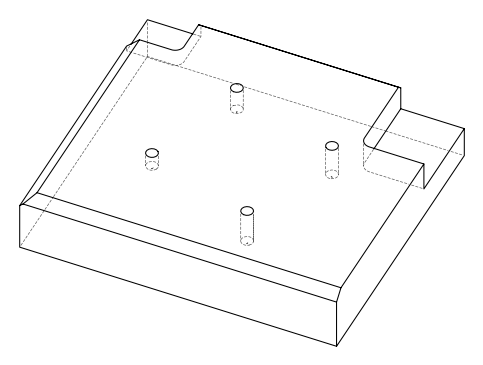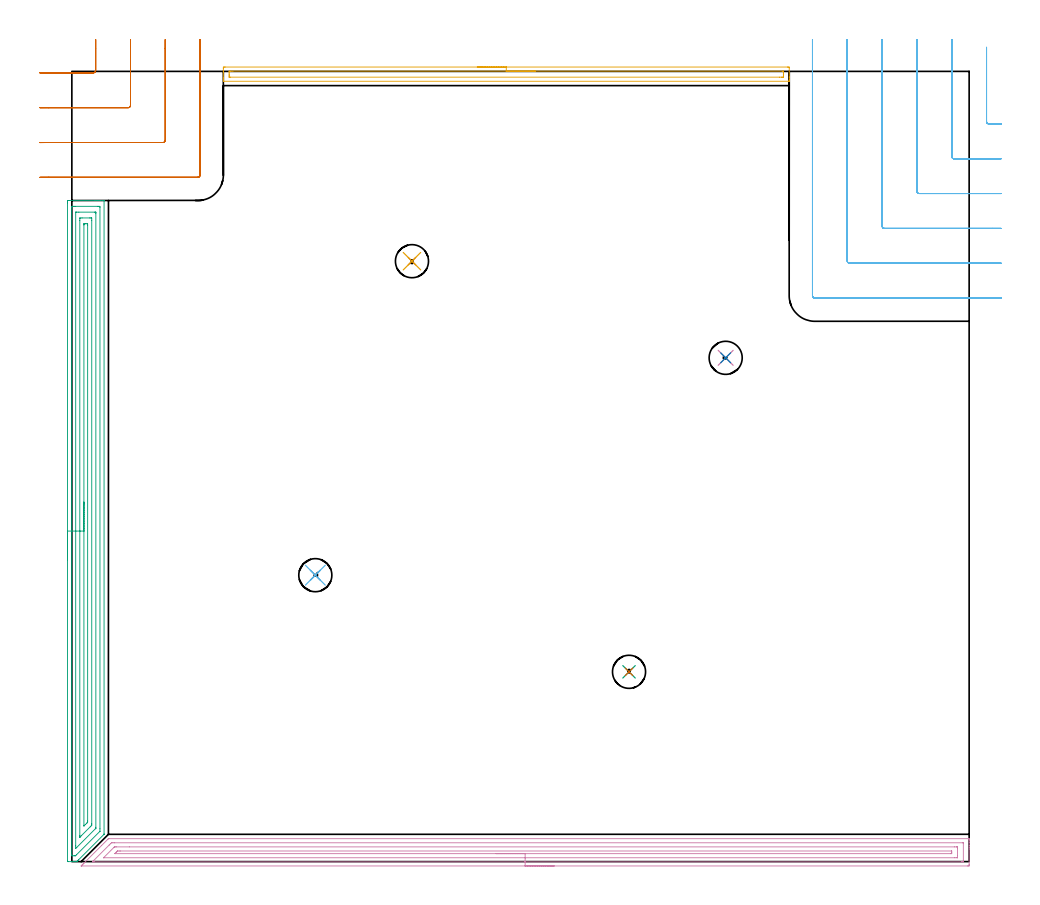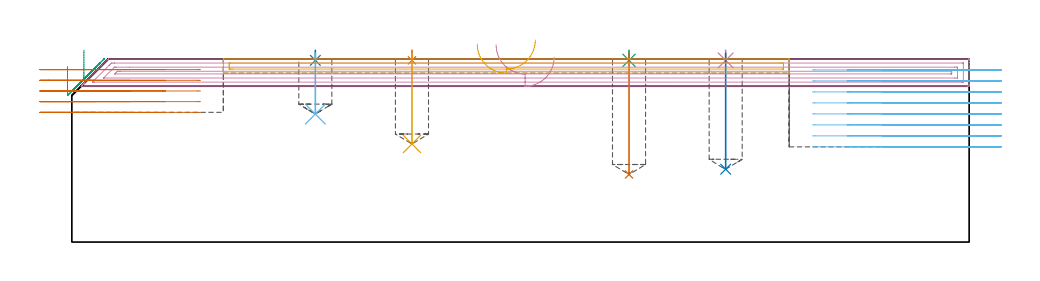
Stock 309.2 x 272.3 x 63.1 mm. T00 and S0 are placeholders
(PLAN: 13 operations, 3 tool changes, 36.2 min)
(1 SPOT_DRILL | STEP1POCKET | NXT0321_9005460120000 | 0.03 min | 2 mm3)
(2 SPOT_DRILL_1 | STEP1POCKET_1 | NXT0321_9005460120000 | 0.03 min | 1 mm3)
(3 SPOT_DRILL_2 | STEP1POCKET_2 | NXT0321_9005460120000 | 0.03 min | 1 mm3)
(4 SPOT_DRILL_3 | STEP1POCKET_3 | NXT0321_9005460120000 | 0.03 min | 1 mm3)
(5 DRILL_BLIND_HOLE_INTO_CENTER | STEP1POCKET | UGT0301_225 | 0.13 min | 2750 mm3)
(6 DRILL_BLIND_HOLE_INTO_CENTER_1 | STEP1POCKET_1 | UGT0301_225 | 0.09 min | 1701 mm3)
(7 DRILL_BLIND_HOLE_INTO_CENTER_2 | STEP1POCKET_2 | UGT0301_225 | 0.17 min | 3819 mm3)
(8 DRILL_BLIND_HOLE_INTO_CENTER_3 | STEP1POCKET_3 | UGT0301_225 | 0.16 min | 3636 mm3)
(9 AREA_MILL | FG_CHAMFER_SURFACE | UGT0205_001 | 9.2 min | 18614 mm3)
(10 AREA_MILL_1 | FG_CHAMFER_SURFACE_1 | UGT0205_001 | 9.84 min | 13242 mm3)
(11 AREA_MILL_2 | FG_CHAMFER_SURFACE_2 | UGT0205_001 | 3.3 min | 2417 mm3)
(12 MILL_CORNER_NOTCH_RECTANGULAR | CORNER_NOTCH_RECTANGULAR | UGT0201_008 | Follow Part, ap 4, ae 75% | 10.12 min | 161215 mm3)
(13 MILL_CORNER_NOTCH_RECTANGULAR_1 | CORNER_NOTCH_RECTANGULAR_1 | UGT0201_008 | Follow Part, ap 4, ae 75% | 3.07 min | 41867 mm3)
(TOOL NXT0321_9005460120000 | NC Spot Drill, 142deg, 12mm, Carbide, Uncoated | D12 PA142 FL30 Z2)
(TOOL UGT0301_225 | Twist Drill 11.4 mm | D11.4 PA118 FL92 Z2)
(TOOL UGT0205_001 | Chamfer Mill 20 x 3 x 45 deg. | D20 FL50 Z2)
(TOOL UGT0201_008 | End Mill 16 mm | D16 FL32 Z4)
(OP 1 SPOT_DRILL)
G17 G21 G94 G90
T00 M6
G54
G17 G0 G90 X117.2 Y206.9 S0 M3
G43 Z73.1 H0
G94 G81 G98 Z62.609 F250. R66.1
G80
M5
M2
(OP 2 SPOT_DRILL_1)
G17 G21 G94 G90
T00 M6
G54
G17 G0 G90 X83.9 Y98.7 S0 M3
G43 Z73.1 H0
G94 G81 G98 Z62.609 F250. R66.1
G80
M5
M2
(OP 3 SPOT_DRILL_2)
G17 G21 G94 G90
T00 M6
G54
G17 G0 G90 X192. Y65.4 S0 M3
G43 Z73.1 H0
G94 G81 G98 Z62.609 F250. R66.1
G80
M5
M2
(OP 4 SPOT_DRILL_3)
G17 G21 G94 G90
T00 M6
G54
G17 G0 G90 X225.3 Y173.6 S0 M3
G43 Z73.1 H0
G94 G81 G98 Z62.609 F250. R66.1
G80
M5
M2
(OP 5 DRILL_BLIND_HOLE_INTO_CENTER)
G17 G21 G94 G90
T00 M6
G54
G17 G0 G90 X117.2 Y206.9 S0 M3
G43 Z73.1 H0
G94 G81 G98 Z33.8 F250. R65.1
G80
M5
M2
(OP 6 DRILL_BLIND_HOLE_INTO_CENTER_1)
G17 G21 G94 G90
T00 M6
G54
G17 G0 G90 X83.9 Y98.7 S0 M3
G43 Z73.1 H0
G94 G81 G98 Z44.1 F250. R65.1
G80
M5
M2
(OP 7 DRILL_BLIND_HOLE_INTO_CENTER_2)
G17 G21 G94 G90
T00 M6
G54
G17 G0 G90 X192. Y65.4 S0 M3
G43 Z73.1 H0
G94 G81 G98 Z23.3 F250. R65.1
G80
M5
M2
(OP 8 DRILL_BLIND_HOLE_INTO_CENTER_3)
G17 G21 G94 G90
T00 M6
G54
G17 G0 G90 X225.3 Y173.6 S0 M3
G43 Z73.1 H0
G94 G81 G98 Z25.1 F250. R65.1
G80
M5
M2
(OP 9 AREA_MILL)
G17 G21 G94 G90
T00 M6
G54
G17 G0 G90 X-1.5 Y103.9 S1061 M3
G43 Z73.1 H0
Z60.5
G94 G1 Y103.938 Z59.628 F250.
Y104.052 Z58.763
Y104.241 Z57.912
Y104.503 Z57.08
Y104.837 Z56.274
Y105.24 Z55.5
Y105.708 Z54.764
Y106.24 Z54.072
Y106.829 Z53.429
Y107.472 Z52.84
Y108.164 Z52.308
Y108.9 Z51.84
Y109.674 Z51.437
Y110.48 Z51.103
Y111.312 Z50.841
Y112.163 Z50.652
Y113.028 Z50.538
Y113.9 Z50.5
Y226.843
X-1.499 Y227.199 Z50.501
X-1.494 Y227.729 Z50.503
X-1.492 Y227.792 Z50.506
X-0.967 Y227.8 Z51.03
X7.905 Z59.899
X8.485 Z60.482
X8.793 Z60.789
X9.372 Z61.368
X9.68 Z61.675
X10.731 Z62.73
X11.071 Y227.793 Z63.062
X11.097 Y227.79 Z63.088
X11.1 Y227.645 Z63.1
Y9.522
X11.096 Y9.432 Z63.088
X11.073 Y9.388 Z63.068
X11.062 Y9.372 Z63.058
X11.026 Y9.336 Z63.026
X2.258 Y0.558 Z54.257
X1.99 Y0.289 Z53.986
X1.855 Y0.155 Z53.852
X1.7 Y0.006 Z53.699
X1.695 Y0.004 Z53.694
X1.079 Y0. Z53.078
X0.536 Z52.535
X-0.08 Z51.916
X-1.275 Z50.722
X-1.491 Y0.002 Z50.505
X-1.5 Y0.423 Z50.5
Y113.9
X-0.086 Z51.914
Y225.415
X-0.08 Y225.79 Z51.92
X0.427 Y225.798 Z52.427
X0.807 Y225.799 Z52.807
X1.312 Y225.8 Z53.312
X8.793 Y225.799 Z60.793
X9.3 Y225.797 Z61.3
X9.68 Y225.79 Z61.68
X9.686 Y225.409 Z61.686
Y11.306
X9.68 Y10.452 Z61.68
X9.665 Y10.429 Z61.665
X9.654 Y10.414 Z61.654
X1.635 Y2.385 Z53.635
X1.356 Y2.112 Z53.356
X1.276 Y2.038 Z53.276
X1.243 Y2.01 Z53.243
X1.186 Y2.004 Z53.186
X0.807 Y2.002 Z52.807
X0.3 Y2.003 Z52.3
X-0.08 Y2.01 Z51.92
X-0.086 Y2.385 Z51.914
Y2.391
Y113.9
X1.328 Z53.328
X1.329 Y223.631 Z53.329
X1.33 Y223.723 Z53.33
X1.332 Y223.768 Z53.332
X1.334 Y223.783 Z53.334
X1.359 Y223.79 Z53.359
X1.528 Y223.798 Z53.528
X1.695 Y223.799 Z53.695
X2.414 Y223.8 Z54.414
X7.905 Y223.799 Z59.905
X8.074 Y223.798 Z60.074
X8.186 Y223.793 Z60.186
X8.265 Y223.788 Z60.265
X8.267 Y223.753 Z60.267
X8.269 Y223.631 Z60.269
X8.271 Y223.263 Z60.271
Y11.831
X8.268 Y11.568 Z60.268
X8.265 Y11.505 Z60.265
X8.258 Y11.478 Z60.258
X8.235 Y11.451 Z60.235
X8.098 Y11.306 Z60.098
X1.695 Y4.896 Z53.695
X1.33 Y4.535 Z53.33
Y4.536
X1.328 Y5.43 Z53.328
Y113.9
X2.743 Z54.743
Y220.954
X2.747 Y221.68 Z54.747
X2.749 Y221.78 Z54.749
X2.839 Y221.79 Z54.839
X3.515 Y221.8 Z55.515
X6.177 Z58.177
X6.568 Y221.796 Z58.568
X6.763 Y221.791 Z58.763
X6.85 Y221.787 Z58.85
X6.857 Y220.954 Z58.857
Y13.09
X6.853 Y12.725 Z58.853
X6.85 Y12.544 Z58.85
X6.842 Y12.511 Z58.842
X6.821 Y12.485 Z58.821
X6.779 Y12.439 Z58.779
X6.541 Y12.198 Z58.541
X6.336 Y11.992 Z58.336
X3.224 Y8.877 Z55.224
X2.977 Y8.63 Z54.977
X2.809 Y8.465 Z54.809
X2.776 Y8.435 Z54.776
X2.754 Y8.417 Z54.754
X2.75 Y8.461 Z54.75
X2.746 Y8.63 Z54.746
X2.743 Y9.006 Z54.743
Y113.9
X4.157 Z56.157
Y219.37
X4.159 Y219.571 Z56.159
X4.163 Y219.704 Z56.163
X4.167 Y219.79 Z56.167
X4.2 Y219.793 Z56.2
X4.356 Y219.797 Z56.356
X4.617 Y219.8 Z56.617
X5.244 Z57.244
X5.333 Z57.333
X5.388 Y219.798 Z57.388
X5.418 Y219.795 Z57.418
X5.43 Y219.791 Z57.43
X5.436 Y219.77 Z57.436
X5.441 Y219.371 Z57.441
X5.443 Y219.17 Z57.443
X5.442 Y13.983 Z57.442
X5.441 Y13.784 Z57.441
X5.436 Y13.583 Z57.436
X5.429 Y13.547 Z57.429
X5.413 Y13.526 Z57.413
X5.369 Y13.477 Z57.369
X5.244 Y13.349 Z57.244
X5.115 Y13.22 Z57.115
X4.67 Y12.775 Z56.67
X4.356 Y12.464 Z56.356
X4.221 Y12.334 Z56.221
X4.163 Y12.282 Z56.163
X4.158 Y12.344 Z56.158
X4.157 Y12.357 Z56.157
Y113.9
Y114.772 Z56.195
Y115.636 Z56.309
Y116.488 Z56.498
Y117.32 Z56.76
Y118.126 Z57.094
Y118.9 Z57.497
Y119.636 Z57.965
Y120.328 Z58.496
Y120.971 Z59.086
Y121.56 Z59.729
Y122.091 Z60.421
Y122.56 Z61.157
Y122.963 Z61.931
Y123.297 Z62.737
Y123.559 Z63.569
Y123.748 Z64.42
Y123.862 Z65.285
Y123.9 Z66.157
G0 Z73.1
M5
M2
(OP 10 AREA_MILL_1)
G17 G21 G94 G90
T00 M6
G54
G17 G0 G90 X166.2 Y-1.5 S1061 M3
G43 Z73.1 H0
Z63.7
G94 G1 X166.162 Z62.828 F250.
X166.048 Z61.964
X165.859 Z61.112
X165.597 Z60.28
X165.263 Z59.474
X164.86 Z58.7
X164.391 Z57.964
X163.86 Z57.272
X163.271 Z56.629
X162.628 Z56.04
X161.936 Z55.508
X161.2 Z55.04
X160.426 Z54.637
X159.62 Z54.303
X158.788 Z54.041
X157.936 Z53.852
X157.071 Z53.738
X156.2 Z53.7
X3.257
X3.206 Y-1.498
X3.211 Y-1.487 Z53.71
X3.532 Y-1.165 Z54.03
X3.683 Y-1.015 Z54.182
X3.823 Y-0.876 Z54.322
X3.969 Y-0.729 Z54.467
X4.11 Y-0.589 Z54.609
X4.27 Y-0.429 Z54.769
X4.405 Y-0.292 Z54.904
X10.243 Y5.543 Z60.743
X12.313 Y7.614 Z62.812
X12.517 Y7.817 Z63.014
X12.605 Y7.897 Z63.089
X12.76 Y7.9 Z63.1
X309.024
X309.19 Y7.897 Z63.088
X309.198 Y7.77 Z62.962
X309.2 Y7.636 Z62.836
Y7.381 Z62.58
Y6.692 Z61.887
Y5.475 Z60.672
Y4.946 Z60.14
Y4.338 Z59.533
Y-0.901 Z54.297
X309.196 Y-1.165 Z54.032
X309.19 Y-1.493 Z53.704
X308.917 Y-1.498 Z53.701
X308.577 Y-1.5 Z53.7
X156.2
Y-0.086 Z55.114
X7.797 Y-0.085 Z55.115
X7.398 Y-0.084 Z55.116
X7.182 Y-0.082 Z55.118
X7.089 Y-0.079 Z55.121
X7.13 Y-0.031 Z55.169
X7.197 Y0.042 Z55.242
X7.398 Y0.248 Z55.448
X12.866 Y5.716 Z60.916
X12.971 Y5.819 Z61.019
X13.313 Y6.152 Z61.352
X13.654 Y6.479 Z61.679
X13.87 Y6.481 Z61.681
X14.547 Y6.485 Z61.685
X14.759 Y6.486 Z61.686
X307.001 Y6.485 Z61.685
X307.144 Y6.484 Z61.684
X307.178 Y6.482 Z61.682
X307.189 Y6.479 Z61.679
X307.192 Y6.471 Z61.671
X307.196 Y6.44 Z61.64
X307.199 Y6.292 Z61.492
Y0.181 Z55.381
X307.196 Y0.046 Z55.246
X307.19 Y-0.06 Z55.14
X307.186 Y-0.08 Z55.12
X307.172 Y-0.081 Z55.119
X307.131 Y-0.083 Z55.117
X306.79 Y-0.085 Z55.115
X306.578 Y-0.086 Z55.114
X156.2
Y1.328 Z56.528
X11.1 Y1.329 Z56.529
X10.999 Y1.33 Z56.53
X10.973 Y1.332 Z56.532
X10.955 Y1.334 Z56.534
X10.962 Y1.351 Z56.551
X10.973 Y1.371 Z56.571
X11.013 Y1.414 Z56.614
X11.053 Y1.454 Z56.654
X14.546 Y4.947 Z60.147
X14.652 Y5.044 Z60.244
X14.673 Y5.062 Z60.262
X14.693 Y5.065 Z60.265
X14.739 Y5.068 Z60.268
X14.93 Y5.071 Z60.271
X15.313
X19.825
X304.109
X304.875 Y5.07 Z60.27
X305.002 Y5.068 Z60.268
X305.129 Y5.064 Z60.264
X305.191 Y5.056 Z60.256
X305.194 Y5.01 Z60.21
X305.197 Y4.946 Z60.146
X305.2 Y4.753 Z59.953
Y2.134 Z57.334
X305.196 Y1.454 Z56.654
X305.192 Y1.358 Z56.558
X305.19 Y1.339 Z56.539
X305.171 Y1.335 Z56.535
X305.128 Y1.331 Z56.531
X305.002 Y1.33 Z56.53
X304.237 Y1.328 Z56.528
X156.2
Y2.743 Z57.943
X15.015
X14.91 Y2.744 Z57.944
X14.869 Y2.746 Z57.946
X14.817 Y2.749 Z57.949
X14.845 Y2.784 Z57.984
X14.906 Y2.85 Z58.05
X15.249 Y3.2 Z58.4
X15.344 Y3.295 Z58.495
X15.441 Y3.392 Z58.592
X15.678 Y3.619 Z58.819
X15.712 Y3.65 Z58.85
X15.761 Y3.653 Z58.853
X15.869 Y3.655 Z58.855
X16.335 Y3.657 Z58.857
X16.76
X303.101 Y3.656 Z58.856
X303.145 Y3.654 Z58.854
X303.179 Y3.651 Z58.851
X303.19 Y3.646 Z58.846
X303.2 Y3.2 Z58.4
X303.191 Y2.771 Z57.971
X303.19 Y2.751 Z57.951
X303.153 Y2.748 Z57.948
X303.07 Y2.745 Z57.945
X302.945 Y2.743 Z57.943
X302.789
X156.2
X155.328 Z57.981
X154.463 Z58.095
X153.612 Z58.283
X152.78 Z58.546
X151.974 Z58.88
X151.2 Z59.282
X150.464 Z59.751
X149.772 Z60.282
X149.129 Z60.872
X148.539 Z61.515
X148.008 Z62.207
X147.54 Z62.943
X147.137 Z63.716
X146.803 Z64.522
X146.541 Z65.354
X146.352 Z66.206
X146.238 Z67.071
X146.2 Z67.943
G0 Z73.1
M5
M2
(OP 11 AREA_MILL_2)
G17 G21 G94 G90
T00 M6
G54
G17 G0 G90 X139.7 Y273.8 S1061 M3
G43 Z73.1 H0
Z68.2
G94 G1 X139.738 Z67.328 F250.
X139.852 Z66.464
X140.041 Z65.612
X140.303 Z64.78
X140.637 Z63.974
X141.04 Z63.2
X141.509 Z62.464
X142.04 Z61.772
X142.629 Z61.129
X143.272 Z60.54
X143.964 Z60.008
X144.7 Z59.54
X145.474 Z59.137
X146.28 Z58.803
X147.112 Z58.541
X147.964 Z58.352
X148.828 Z58.238
X149.7 Z58.2
X246.587
X246.87 Y273.798
X247.19 Y273.793 Z58.202
X247.2 Y273.523 Z58.473
Y270.37 Z61.626
Y270.046 Z61.948
Y269.399 Z62.6
Y269.106 Z62.893
X247.198 Y269.002 Z62.99
X247.19 Y268.903 Z63.088
X247.034 Y268.9 Z63.1
X52.366
X52.21 Y268.903 Z63.088
X52.202 Y269.002 Z62.99
X52.2 Y269.106 Z62.893
Y269.4 Z62.6
Y270.046 Z61.948
Y272.108 Z59.889
Y272.654 Z59.341
Y273.25 Z58.746
X52.203 Y273.523 Z58.473
X52.21 Y273.793 Z58.202
X52.53 Y273.798 Z58.2
X52.813 Y273.8
X149.7
Y272.386 Z59.614
X244.801 Y272.385 Z59.615
X245.078 Y272.384 Z59.616
X245.158 Y272.381 Z59.619
X245.189 Y272.379 Z59.621
X245.192 Y272.361 Z59.639
X245.198 Y272.268 Z59.732
X245.2 Y271.785 Z60.215
Y271.397 Z60.603
X245.199 Y270.915 Z61.085
X245.197 Y270.531 Z61.469
X245.19 Y270.399 Z61.601
X245.178 Y270.321 Z61.679
X245.11 Y270.319 Z61.681
X244.801 Y270.316 Z61.684
X244.526 Y270.315 Z61.685
X243.908 Y270.314 Z61.686
X54.599 Y270.315 Z61.685
X54.322 Y270.316 Z61.684
X54.243 Y270.319 Z61.681
X54.211 Y270.321 Z61.679
X54.208 Y270.339 Z61.661
X54.202 Y270.432 Z61.568
X54.201 Y270.915 Z61.085
X54.2 Y271.303 Z60.697
X54.201 Y271.785 Z60.215
X54.203 Y272.169 Z59.831
X54.21 Y272.301 Z59.699
X54.222 Y272.379 Z59.621
X54.29 Y272.381 Z59.619
X54.599 Y272.384 Z59.616
X54.874 Y272.385 Z59.615
X55.492 Y272.386 Z59.614
X149.7
X150.572 Z59.652
X151.437 Z59.766
X152.288 Z59.955
X153.12 Z60.217
X153.926 Z60.551
X154.7 Z60.954
X155.436 Z61.423
X156.128 Z61.954
X156.771 Z62.543
X157.36 Z63.186
X157.892 Z63.878
X158.36 Z64.614
X158.763 Z65.388
X159.097 Z66.194
X159.359 Z67.026
X159.548 Z67.878
X159.662 Z68.743
X159.7 Z69.614
G0 Z73.1
M5
M2
(OP 12 MILL_CORNER_NOTCH_RECTANGULAR)
G17 G21 G94 G90
T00 M6
G54
G17 G0 G90 X315.2 Y280.592 S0 M3
G43 Z73.1 H0
Z59.312
G94 G1 Y277.592 F250.
Y254.995 F500.
G3 X315.995 Y254.2 R0.8
G1 X317.2
X320.2 F250.
G0 Z73.1
X303.2 Y283.3
Z59.312
G1 Y280.3
Y242.995 F500.
G3 X303.995 Y242.2 R0.8
G1 X317.2
X320.2 F250.
G0 Z73.1
X291.2 Y283.3
Z59.312
G1 Y280.3
Y230.996 F500.
G3 X291.996 Y230.2 R0.8
G1 X317.2
X320.2 F250.
G0 Z73.1
X279.2 Y283.3
Z59.312
G1 Y280.3
Y218.996 F500.
G3 X279.996 Y218.2 R0.8
G1 X317.2
X320.2 F250.
G0 Z73.1
X267.2 Y283.3
Z59.312
G1 Y280.3
Y206.996 F500.
G3 X267.996 Y206.2 R0.8
G1 X317.2
X320.2 F250.
G0 Z73.1
X255.2 Y283.3
Z59.312
G1 Y280.3
Y194.996 F500.
G3 X255.996 Y194.2 R0.8
G1 X317.2
X320.2 F250.
G0 Z73.1
X315.2 Y280.592
Z55.525
G1 Y277.592
Y254.995 F500.
G3 X315.995 Y254.2 R0.8
G1 X317.2
X320.2 F250.
G0 Z73.1
X303.2 Y283.3
Z55.525
G1 Y280.3
Y242.995 F500.
G3 X303.995 Y242.2 R0.8
G1 X317.2
X320.2 F250.
G0 Z73.1
X291.2 Y283.3
Z55.525
G1 Y280.3
Y230.996 F500.
G3 X291.996 Y230.2 R0.8
G1 X317.2
X320.2 F250.
G0 Z73.1
X279.2 Y283.3
Z55.525
G1 Y280.3
Y218.996 F500.
G3 X279.996 Y218.2 R0.8
G1 X317.2
X320.2 F250.
G0 Z73.1
X267.2 Y283.3
Z55.525
G1 Y280.3
Y206.996 F500.
G3 X267.996 Y206.2 R0.8
G1 X317.2
X320.2 F250.
G0 Z73.1
X255.2 Y283.3
Z55.525
G1 Y280.3
Y194.996 F500.
G3 X255.996 Y194.2 R0.8
G1 X317.2
X320.2 F250.
G0 Z73.1
X315.2 Y280.592
Z51.737
G1 Y277.592
Y254.995 F500.
G3 X315.995 Y254.2 R0.8
G1 X317.2
X320.2 F250.
G0 Z73.1
X303.2 Y283.3
Z51.737
G1 Y280.3
Y242.995 F500.
G3 X303.995 Y242.2 R0.8
G1 X317.2
X320.2 F250.
G0 Z73.1
X291.2 Y283.3
Z51.737
G1 Y280.3
Y230.996 F500.
G3 X291.996 Y230.2 R0.8
G1 X317.2
X320.2 F250.
G0 Z73.1
X279.2 Y283.3
Z51.737
G1 Y280.3
Y218.996 F500.
G3 X279.996 Y218.2 R0.8
G1 X317.2
X320.2 F250.
G0 Z73.1
X267.2 Y283.3
Z51.737
G1 Y280.3
Y206.996 F500.
G3 X267.996 Y206.2 R0.8
G1 X317.2
X320.2 F250.
G0 Z73.1
X255.2 Y283.3
Z51.737
G1 Y280.3
Y194.996 F500.
G3 X255.996 Y194.2 R0.8
G1 X317.2
X320.2 F250.
G0 Z73.1
X315.2 Y280.592
Z47.95
G1 Y277.592
Y254.995 F500.
G3 X315.995 Y254.2 R0.8
G1 X317.2
X320.2 F250.
G0 Z73.1
X303.2 Y283.3
Z47.95
G1 Y280.3
Y242.995 F500.
G3 X303.995 Y242.2 R0.8
G1 X317.2
X320.2 F250.
G0 Z73.1
X291.2 Y283.3
Z47.95
G1 Y280.3
Y230.996 F500.
G3 X291.996 Y230.2 R0.8
G1 X317.2
X320.2 F250.
G0 Z73.1
X279.2 Y283.3
Z47.95
G1 Y280.3
Y218.996 F500.
G3 X279.996 Y218.2 R0.8
G1 X317.2
X320.2 F250.
G0 Z73.1
X267.2 Y283.3
Z47.95
G1 Y280.3
Y206.996 F500.
G3 X267.996 Y206.2 R0.8
G1 X317.2
X320.2 F250.
G0 Z73.1
X255.2 Y283.3
Z47.95
G1 Y280.3
Y194.996 F500.
G3 X255.996 Y194.2 R0.8
G1 X317.2
X320.2 F250.
G0 Z73.1
X315.2 Y280.592
Z44.162
G1 Y277.592
Y254.995 F500.
G3 X315.995 Y254.2 R0.8
G1 X317.2
X320.2 F250.
G0 Z73.1
X303.2 Y283.3
Z44.162
G1 Y280.3
Y242.995 F500.
G3 X303.995 Y242.2 R0.8
G1 X317.2
X320.2 F250.
G0 Z73.1
X291.2 Y283.3
Z44.162
G1 Y280.3
Y230.996 F500.
G3 X291.996 Y230.2 R0.8
G1 X317.2
X320.2 F250.
G0 Z73.1
X279.2 Y283.3
Z44.162
G1 Y280.3
Y218.996 F500.
G3 X279.996 Y218.2 R0.8
G1 X317.2
X320.2 F250.
G0 Z73.1
X267.2 Y283.3
Z44.162
G1 Y280.3
Y206.996 F500.
G3 X267.996 Y206.2 R0.8
G1 X317.2
X320.2 F250.
G0 Z73.1
X255.2 Y283.3
Z44.162
G1 Y280.3
Y194.996 F500.
G3 X255.996 Y194.2 R0.8
G1 X317.2
X320.2 F250.
G0 Z73.1
X315.2 Y280.592
Z40.375
G1 Y277.592
Y254.995 F500.
G3 X315.995 Y254.2 R0.8
G1 X317.2
X320.2 F250.
G0 Z73.1
X303.2 Y283.3
Z40.375
G1 Y280.3
Y242.995 F500.
G3 X303.995 Y242.2 R0.8
G1 X317.2
X320.2 F250.
G0 Z73.1
X291.2 Y283.3
Z40.375
G1 Y280.3
Y230.996 F500.
G3 X291.996 Y230.2 R0.8
G1 X317.2
X320.2 F250.
G0 Z73.1
X279.2 Y283.3
Z40.375
G1 Y280.3
Y218.996 F500.
G3 X279.996 Y218.2 R0.8
G1 X317.2
X320.2 F250.
G0 Z73.1
X267.2 Y283.3
Z40.375
G1 Y280.3
Y206.996 F500.
G3 X267.996 Y206.2 R0.8
G1 X317.2
X320.2 F250.
G0 Z73.1
X255.2 Y283.3
Z40.375
G1 Y280.3
Y194.996 F500.
G3 X255.996 Y194.2 R0.8
G1 X317.2
X320.2 F250.
G0 Z73.1
X315.2 Y280.592
Z36.587
G1 Y277.592
Y254.995 F500.
G3 X315.995 Y254.2 R0.8
G1 X317.2
X320.2 F250.
G0 Z73.1
X303.2 Y283.3
Z36.587
G1 Y280.3
Y242.995 F500.
G3 X303.995 Y242.2 R0.8
G1 X317.2
X320.2 F250.
G0 Z73.1
X291.2 Y283.3
Z36.587
G1 Y280.3
Y230.996 F500.
G3 X291.996 Y230.2 R0.8
G1 X317.2
X320.2 F250.
G0 Z73.1
X279.2 Y283.3
Z36.587
G1 Y280.3
Y218.996 F500.
G3 X279.996 Y218.2 R0.8
G1 X317.2
X320.2 F250.
G0 Z73.1
X267.2 Y283.3
Z36.587
G1 Y280.3
Y206.996 F500.
G3 X267.996 Y206.2 R0.8
G1 X317.2
X320.2 F250.
G0 Z73.1
X255.2 Y283.3
Z36.587
G1 Y280.3
Y194.996 F500.
G3 X255.996 Y194.2 R0.8
G1 X317.2
X320.2 F250.
G0 Z73.1
X315.2 Y280.592
Z32.8
G1 Y277.592
Y254.995 F500.
G3 X315.995 Y254.2 R0.8
G1 X317.2
X320.2 F250.
G0 Z73.1
X303.2 Y283.3
Z32.8
G1 Y280.3
Y242.995 F500.
G3 X303.995 Y242.2 R0.8
G1 X317.2
X320.2 F250.
G0 Z73.1
X291.2 Y283.3
Z32.8
G1 Y280.3
Y230.996 F500.
G3 X291.996 Y230.2 R0.8
G1 X317.2
X320.2 F250.
G0 Z73.1
X279.2 Y283.3
Z32.8
G1 Y280.3
Y218.996 F500.
G3 X279.996 Y218.2 R0.8
G1 X317.2
X320.2 F250.
G0 Z73.1
X267.2 Y283.3
Z32.8
G1 Y280.3
Y206.996 F500.
G3 X267.996 Y206.2 R0.8
G1 X317.2
X320.2 F250.
G0 Z73.1
X255.2 Y283.3
Z32.8
G1 Y280.3
Y194.996 F500.
G3 X255.996 Y194.2 R0.8
G1 X317.2
X320.2 F250.
G0 Z73.1
M5
M2
(OP 13 MILL_CORNER_NOTCH_RECTANGULAR_1)
G17 G21 G94 G90
T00 M6
G54
G17 G0 G90 X-11. Y271.779 S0 M3
G43 Z73.1 H0
Z59.42
G94 G1 X-8. Y271.799 F250.
X-7.76 Y271.8 F500.
X7.404
G3 X8.2 Y272.596 R0.8
G1 Y280.3
Y283.3 F250.
G0 Z73.1
X-11. Y259.769
Z59.42
G1 X-8. Y259.799
G2 X-7.76 Y259.8 R24. F500.
G1 X19.404
G3 X20.2 Y260.596 R0.8
G1 Y280.3
Y283.3 F250.
G0 Z73.1
X-10.999 Y247.738
Z59.42
G1 X-8. Y247.798
G2 X-7.76 Y247.8 R12. F500.
G1 X31.404
G3 X32.2 Y248.596 R0.8
G1 Y280.3
Y283.3 F250.
G0 Z73.1
X-10.76 Y235.8
Z59.42
G1 X-7.76
X43.404 F500.
G3 X44.2 Y236.596 R0.8
G1 Y280.3
Y283.3 F250.
G0 Z73.1
X-11. Y271.8
Z55.74
G1 X-8.
X7.404 F500.
G3 X8.2 Y272.596 R0.8
G1 Y280.3
Y283.3 F250.
G0 Z73.1
X-11. Y259.8
Z55.74
G1 X-8.
X19.404 F500.
G3 X20.2 Y260.596 R0.8
G1 Y280.3
Y283.3 F250.
G0 Z73.1
X-11. Y247.8
Z55.74
G1 X-8.
X31.404 F500.
G3 X32.2 Y248.596 R0.8
G1 Y280.3
Y283.3 F250.
G0 Z73.1
X-11. Y235.8
Z55.74
G1 X-8.
X43.404 F500.
G3 X44.2 Y236.596 R0.8
G1 Y280.3
Y283.3 F250.
G0 Z73.1
X-11. Y271.8
Z52.06
G1 X-8.
X7.404 F500.
G3 X8.2 Y272.596 R0.8
G1 Y280.3
Y283.3 F250.
G0 Z73.1
X-11. Y259.8
Z52.06
G1 X-8.
X19.404 F500.
G3 X20.2 Y260.596 R0.8
G1 Y280.3
Y283.3 F250.
G0 Z73.1
X-11. Y247.8
Z52.06
G1 X-8.
X31.404 F500.
G3 X32.2 Y248.596 R0.8
G1 Y280.3
Y283.3 F250.
G0 Z73.1
X-11. Y235.8
Z52.06
G1 X-8.
X43.404 F500.
G3 X44.2 Y236.596 R0.8
G1 Y280.3
Y283.3 F250.
G0 Z73.1
X-11. Y271.8
Z48.38
G1 X-8.
X7.404 F500.
G3 X8.2 Y272.596 R0.8
G1 Y280.3
Y283.3 F250.
G0 Z73.1
X-11. Y259.8
Z48.38
G1 X-8.
X19.404 F500.
G3 X20.2 Y260.596 R0.8
G1 Y280.3
Y283.3 F250.
G0 Z73.1
X-11. Y247.8
Z48.38
G1 X-8.
X31.404 F500.
G3 X32.2 Y248.596 R0.8
G1 Y280.3
Y283.3 F250.
G0 Z73.1
X-11. Y235.8
Z48.38
G1 X-8.
X43.404 F500.
G3 X44.2 Y236.596 R0.8
G1 Y280.3
Y283.3 F250.
G0 Z73.1
X-11. Y271.8
Z44.7
G1 X-8.
X7.404 F500.
G3 X8.2 Y272.596 R0.8
G1 Y280.3
Y283.3 F250.
G0 Z73.1
X-11. Y259.8
Z44.7
G1 X-8.
X19.404 F500.
G3 X20.2 Y260.596 R0.8
G1 Y280.3
Y283.3 F250.
G0 Z73.1
X-11. Y247.8
Z44.7
G1 X-8.
X31.404 F500.
G3 X32.2 Y248.596 R0.8
G1 Y280.3
Y283.3 F250.
G0 Z73.1
X-11. Y235.8
Z44.7
G1 X-8.
X43.404 F500.
G3 X44.2 Y236.596 R0.8
G1 Y280.3
Y283.3 F250.
G0 Z73.1
M5
M2
